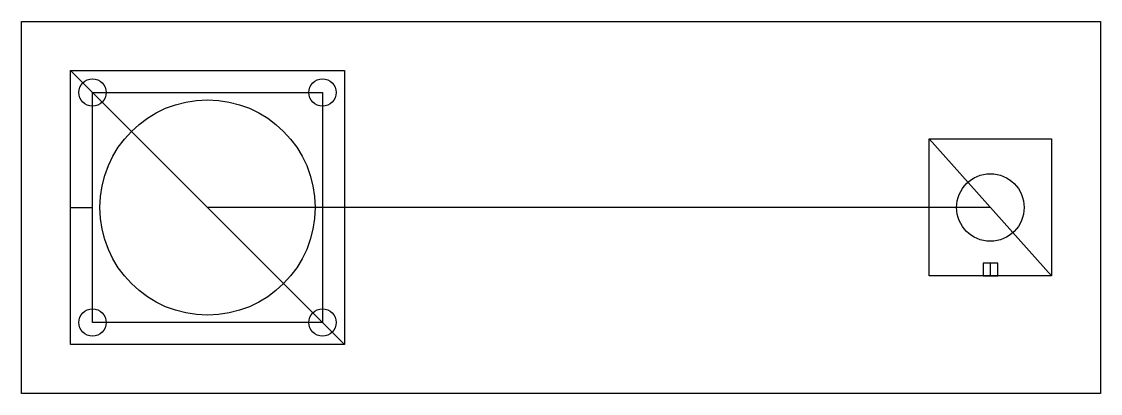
# Model space of a CAD drawing. Header units: millimetres. Extents: x -14 to 96, y -24 to 14.
import ezdxf

# ---------------------------------------------------------------- set-up
doc = ezdxf.new("R2010")
doc.units = ezdxf.units.MM
doc.layers.get('0').update_dxf_attribs({"linetype": 'CONTINUOUS'})

msp = doc.modelspace()

# ---------------------------------------------------------------- linework, layer by layer
for p, q in [((-9.07, 9.14), (18.93, -18.86)), ((78.68, 2.14), (91.18, -11.86)), ((-9.07, -4.86), (-6.82, -4.86)), ((84.93, -4.86), (4.93, -4.86)), ((84.95, -11.86), (84.95, -10.56))]:
    msp.add_line(p, q)
for points in [[(-14.07, 14.14), (96.18, 14.14), (96.18, -23.86), (-14.07, -23.86)], [(-9.07, 9.14), (18.93, 9.14), (18.93, -18.86), (-9.07, -18.86)], [(-6.82, 6.89), (16.68, 6.89), (16.68, -16.61), (-6.82, -16.61)], [(78.68, 2.14), (91.18, 2.14), (91.18, -11.86), (78.68, -11.86)], [(84.2, -11.86), (85.7, -11.86), (85.7, -10.56), (84.2, -10.56)]]:
    msp.add_lwpolyline(points, close=True)
for centre, radius in [((-6.82, 6.89), 1.4), ((16.68, 6.89), 1.4), ((4.93, -4.86), 11), ((84.93, -4.86), 3.45), ((-6.82, -16.61), 1.4), ((16.68, -16.61), 1.4)]:
    msp.add_circle(centre, radius)

doc.saveas('drawing.dxf')
